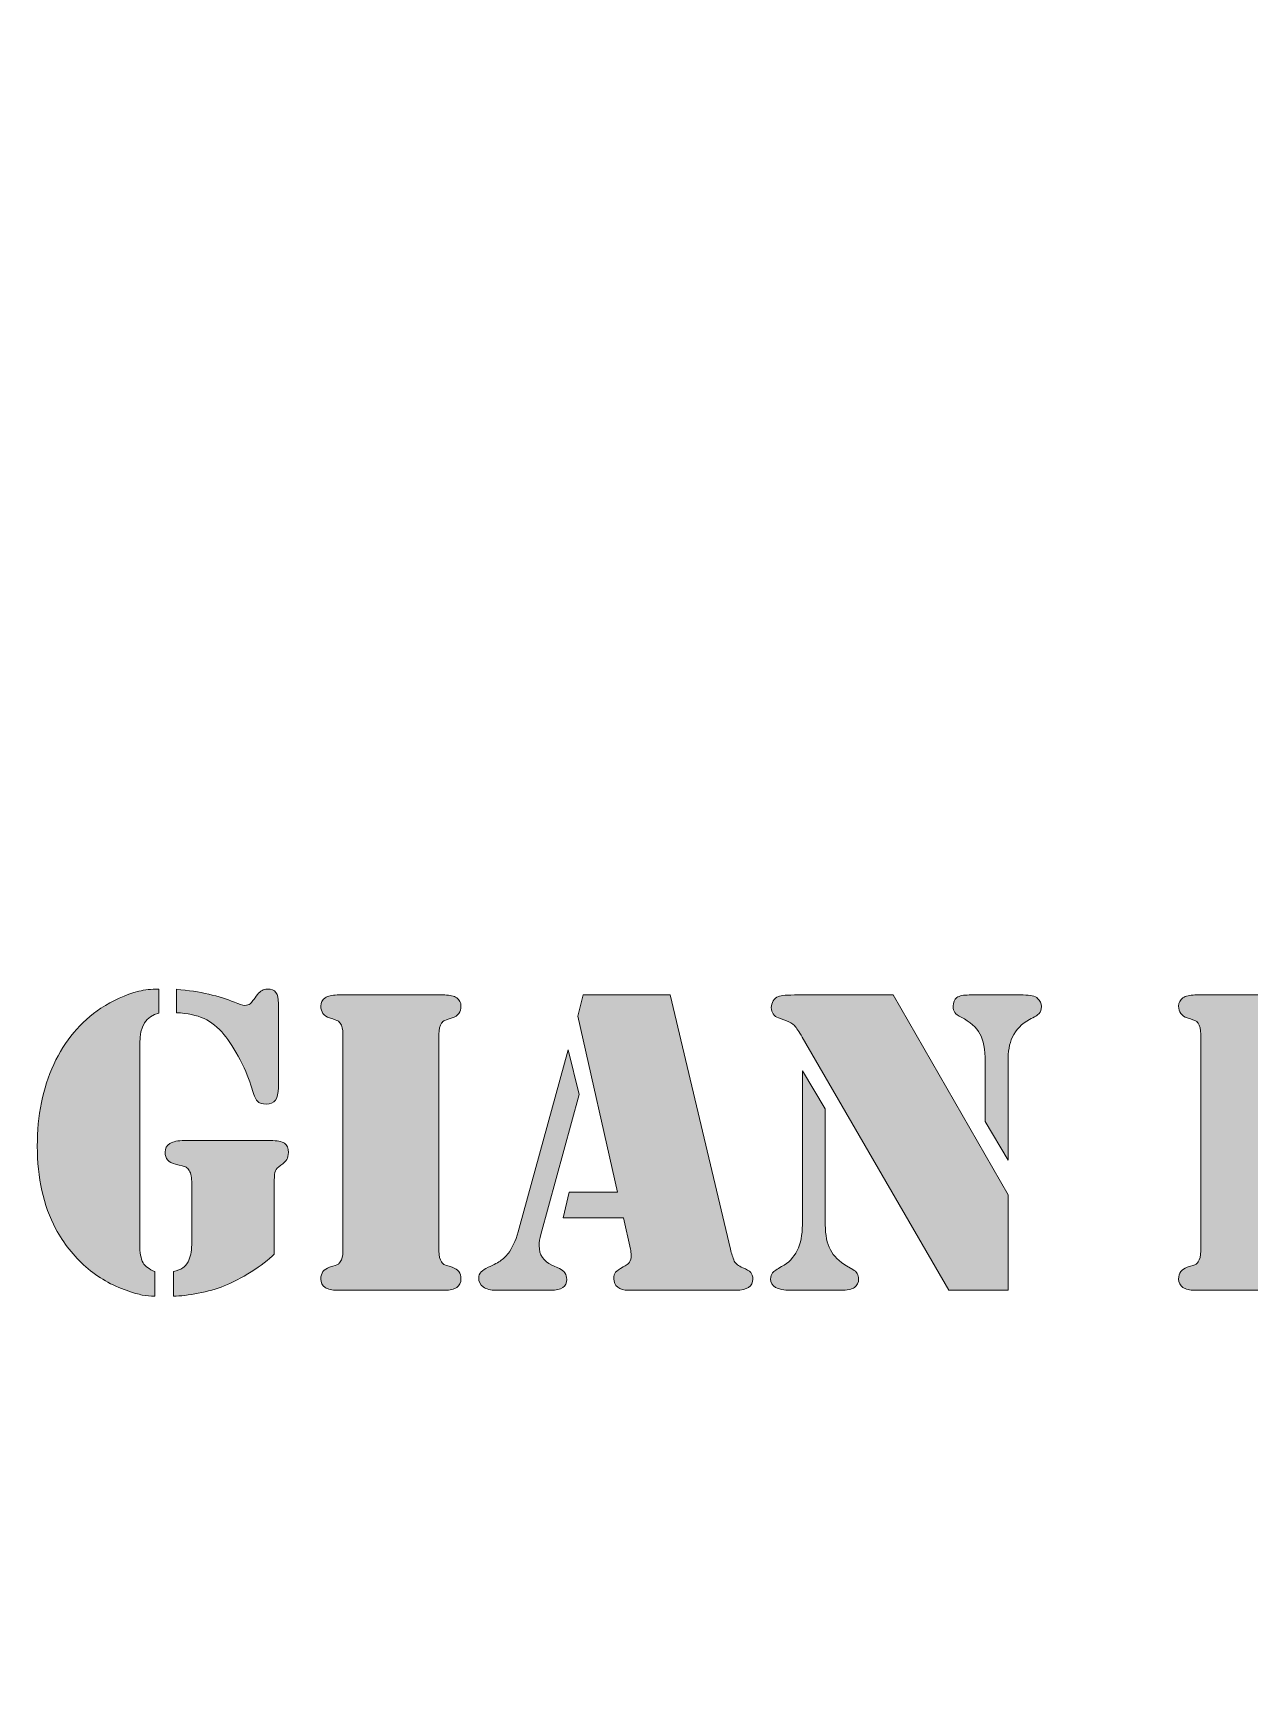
# Model space of a CAD drawing. Header units: inches. Extents: x 5 to 292, y -204 to -7.
# Drawn here: x 70.29 to 88.7, y -179.03 to -154.16 of the extents above; entities that cross this region are included whole.
import ezdxf

# ---------------------------------------------------------------- set-up
doc = ezdxf.new("R2010")
doc.units = ezdxf.units.IN
doc.header["$MEASUREMENT"] = 0
doc.layers.add('Layer 4', color=7, linetype='Continuous')
doc.layers.add('Legend', color=7, linetype='Continuous')

# ---------------------------------------------------------------- blocks, each defined once
blk = doc.blocks.new('block 3')
at = {"layer": 'Legend', "true_color": 0xffffff}
h = blk.add_hatch(color=7, dxfattribs=at)
h.dxf.hatch_style = 2
edge = h.paths.add_edge_path()
edge.add_spline(control_points=[(72.195, -168.624), (72.195, -168.624), (72.195, -168.987), (72.195, -168.987), (72.003, -169.033), (71.907, -169.186), (71.907, -169.446), (71.907, -169.446), (71.907, -172.492), (71.907, -172.492), (71.907, -172.61), (71.924, -172.701), (71.957, -172.764), (71.985, -172.816), (72.045, -172.861), (72.137, -172.898), (72.137, -172.898), (72.137, -173.268), (72.137, -173.268), (72.067, -173.268), (72.003, -173.263), (71.945, -173.252), (71.887, -173.241), (71.81, -173.219), (71.714, -173.186), (71.485, -173.108), (71.278, -172.988), (71.092, -172.826), (70.907, -172.665), (70.754, -172.472), (70.634, -172.247), (70.449, -171.896), (70.356, -171.48), (70.356, -171), (70.356, -170.535), (70.439, -170.123), (70.605, -169.763), (70.771, -169.403), (71.008, -169.12), (71.318, -168.915), (71.497, -168.795), (71.689, -168.709), (71.894, -168.657), (71.979, -168.635), (72.08, -168.624), (72.195, -168.624)], knot_values=[0, 0, 0, 0, 1, 1, 1, 2, 2, 2, 3, 3, 3, 4, 4, 4, 5, 5, 5, 6, 6, 6, 7, 7, 7, 8, 8, 8, 9, 9, 9, 10, 10, 10, 11, 11, 11, 12, 12, 12, 13, 13, 13, 14, 14, 14, 15, 15, 15, 15], degree=3, periodic=1)
edge = h.paths.add_edge_path()
edge.add_spline(control_points=[(73.943, -172.633), (73.856, -172.721), (73.74, -172.809), (73.595, -172.9), (73.449, -172.991), (73.312, -173.062), (73.184, -173.114), (73.066, -173.16), (72.936, -173.197), (72.793, -173.226), (72.65, -173.254), (72.524, -173.268), (72.415, -173.268), (72.415, -173.268), (72.415, -172.898), (72.415, -172.898), (72.478, -172.883), (72.525, -172.865), (72.557, -172.843), (72.589, -172.821), (72.615, -172.79), (72.637, -172.751), (72.674, -172.683), (72.693, -172.597), (72.693, -172.492), (72.693, -172.492), (72.693, -171.537), (72.693, -171.537), (72.693, -171.452), (72.677, -171.391), (72.644, -171.354), (72.628, -171.332), (72.613, -171.318), (72.598, -171.313), (72.583, -171.307), (72.533, -171.295), (72.447, -171.275), (72.343, -171.249), (72.29, -171.188), (72.29, -171.092), (72.29, -171.035), (72.315, -170.991), (72.364, -170.961), (72.413, -170.93), (72.485, -170.915), (72.582, -170.915), (72.582, -170.915), (72.69, -170.915), (72.69, -170.915), (72.69, -170.915), (73.887, -170.915), (73.887, -170.915), (73.986, -170.915), (74.055, -170.928), (74.095, -170.956), (74.136, -170.983), (74.156, -171.031), (74.156, -171.098), (74.156, -171.14), (74.148, -171.174), (74.131, -171.201), (74.115, -171.229), (74.085, -171.258), (74.041, -171.288), (73.998, -171.319), (73.97, -171.347), (73.959, -171.373), (73.948, -171.399), (73.943, -171.447), (73.943, -171.517), (73.943, -171.517), (73.943, -172.633), (73.943, -172.633)], knot_values=[0, 0, 0, 0, 1, 1, 1, 2, 2, 2, 3, 3, 3, 4, 4, 4, 5, 5, 5, 6, 6, 6, 7, 7, 7, 8, 8, 8, 9, 9, 9, 10, 10, 10, 11, 11, 11, 12, 12, 12, 13, 13, 13, 14, 14, 14, 15, 15, 15, 16, 16, 16, 17, 17, 17, 18, 18, 18, 19, 19, 19, 20, 20, 20, 21, 21, 21, 22, 22, 22, 23, 23, 23, 24, 24, 24, 24], degree=3, periodic=1)
edge = h.paths.add_edge_path()
edge.add_spline(control_points=[(72.464, -168.981), (72.464, -168.981), (72.464, -168.627), (72.464, -168.627), (72.819, -168.66), (73.112, -168.726), (73.341, -168.823), (73.408, -168.854), (73.461, -168.87), (73.498, -168.87), (73.533, -168.87), (73.56, -168.861), (73.578, -168.845), (73.597, -168.829), (73.634, -168.782), (73.691, -168.706), (73.73, -168.651), (73.779, -168.624), (73.838, -168.624), (73.899, -168.624), (73.943, -168.641), (73.968, -168.675), (73.993, -168.708), (74.005, -168.765), (74.005, -168.843), (74.005, -168.843), (74.005, -170.116), (74.005, -170.116), (74.005, -170.282), (73.944, -170.365), (73.822, -170.365), (73.761, -170.365), (73.716, -170.349), (73.686, -170.316), (73.657, -170.283), (73.629, -170.219), (73.603, -170.123), (73.57, -170.001), (73.511, -169.858), (73.426, -169.696), (73.341, -169.533), (73.259, -169.405), (73.181, -169.311), (73.091, -169.202), (72.991, -169.122), (72.879, -169.071), (72.768, -169.019), (72.63, -168.99), (72.464, -168.981)], knot_values=[0, 0, 0, 0, 1, 1, 1, 2, 2, 2, 3, 3, 3, 4, 4, 4, 5, 5, 5, 6, 6, 6, 7, 7, 7, 8, 8, 8, 9, 9, 9, 10, 10, 10, 11, 11, 11, 12, 12, 12, 13, 13, 13, 14, 14, 14, 15, 15, 15, 16, 16, 16, 16], degree=3, periodic=1)
h = blk.add_hatch(color=7, dxfattribs=at)
h.dxf.hatch_style = 2
edge = h.paths.add_edge_path()
edge.add_spline(control_points=[(76.437, -173.18), (76.437, -173.18), (74.977, -173.18), (74.977, -173.18), (74.977, -173.18), (74.892, -173.18), (74.892, -173.18), (74.814, -173.18), (74.753, -173.165), (74.711, -173.136), (74.668, -173.106), (74.647, -173.064), (74.647, -173.01), (74.647, -172.92), (74.69, -172.861), (74.778, -172.833), (74.85, -172.809), (74.892, -172.794), (74.904, -172.789), (74.916, -172.783), (74.928, -172.771), (74.941, -172.751), (74.968, -172.716), (74.981, -172.661), (74.981, -172.584), (74.981, -172.584), (74.981, -169.308), (74.981, -169.308), (74.981, -169.232), (74.968, -169.176), (74.941, -169.141), (74.928, -169.121), (74.916, -169.109), (74.904, -169.104), (74.892, -169.098), (74.85, -169.083), (74.778, -169.059), (74.69, -169.031), (74.647, -168.972), (74.647, -168.883), (74.647, -168.828), (74.668, -168.786), (74.711, -168.757), (74.753, -168.727), (74.814, -168.713), (74.892, -168.713), (74.892, -168.713), (74.977, -168.713), (74.977, -168.713), (74.977, -168.713), (76.437, -168.713), (76.437, -168.713), (76.437, -168.713), (76.522, -168.713), (76.522, -168.713), (76.601, -168.713), (76.661, -168.727), (76.704, -168.757), (76.746, -168.786), (76.768, -168.828), (76.768, -168.883), (76.768, -168.972), (76.724, -169.031), (76.637, -169.059), (76.565, -169.083), (76.523, -169.098), (76.511, -169.104), (76.499, -169.109), (76.486, -169.121), (76.473, -169.141), (76.447, -169.176), (76.434, -169.232), (76.434, -169.308), (76.434, -169.308), (76.434, -172.584), (76.434, -172.584), (76.434, -172.661), (76.447, -172.716), (76.473, -172.751), (76.486, -172.771), (76.499, -172.783), (76.511, -172.789), (76.523, -172.794), (76.565, -172.809), (76.637, -172.833), (76.724, -172.861), (76.768, -172.92), (76.768, -173.01), (76.768, -173.064), (76.746, -173.106), (76.704, -173.136), (76.661, -173.165), (76.601, -173.18), (76.522, -173.18), (76.522, -173.18), (76.437, -173.18), (76.437, -173.18)], knot_values=[0, 0, 0, 0, 1, 1, 1, 2, 2, 2, 3, 3, 3, 4, 4, 4, 5, 5, 5, 6, 6, 6, 7, 7, 7, 8, 8, 8, 9, 9, 9, 10, 10, 10, 11, 11, 11, 12, 12, 12, 13, 13, 13, 14, 14, 14, 15, 15, 15, 16, 16, 16, 17, 17, 17, 18, 18, 18, 19, 19, 19, 20, 20, 20, 21, 21, 21, 22, 22, 22, 23, 23, 23, 24, 24, 24, 25, 25, 25, 26, 26, 26, 27, 27, 27, 28, 28, 28, 29, 29, 29, 30, 30, 30, 31, 31, 31, 32, 32, 32, 32], degree=3, periodic=1)
h = blk.add_hatch(color=7, dxfattribs=at)
h.dxf.hatch_style = 2
edge = h.paths.add_edge_path()
edge.add_spline(control_points=[(78.391, -169.543), (78.391, -169.543), (78.558, -170.221), (78.558, -170.221), (78.558, -170.221), (77.979, -172.335), (77.979, -172.335), (77.961, -172.397), (77.952, -172.453), (77.952, -172.506), (77.952, -172.643), (78.017, -172.741), (78.145, -172.8), (78.145, -172.8), (78.26, -172.852), (78.26, -172.852), (78.332, -172.885), (78.368, -172.94), (78.368, -173.016), (78.368, -173.125), (78.288, -173.18), (78.129, -173.18), (78.129, -173.18), (77.298, -173.18), (77.298, -173.18), (77.217, -173.18), (77.153, -173.163), (77.106, -173.129), (77.059, -173.095), (77.036, -173.049), (77.036, -172.99), (77.036, -172.927), (77.084, -172.874), (77.18, -172.833), (77.269, -172.794), (77.335, -172.758), (77.378, -172.726), (77.42, -172.695), (77.461, -172.652), (77.501, -172.597), (77.562, -172.508), (77.612, -172.389), (77.651, -172.24), (77.651, -172.24), (78.391, -169.543), (78.391, -169.543)], knot_values=[0, 0, 0, 0, 1, 1, 1, 2, 2, 2, 3, 3, 3, 4, 4, 4, 5, 5, 5, 6, 6, 6, 7, 7, 7, 8, 8, 8, 9, 9, 9, 10, 10, 10, 11, 11, 11, 12, 12, 12, 13, 13, 13, 14, 14, 14, 15, 15, 15, 15], degree=3, periodic=1)
edge = h.paths.add_edge_path()
edge.add_spline(control_points=[(78.617, -168.713), (78.617, -168.713), (79.936, -168.713), (79.936, -168.713), (79.936, -168.713), (80.846, -172.558), (80.846, -172.558), (80.863, -172.625), (80.883, -172.685), (80.904, -172.738), (80.924, -172.779), (80.968, -172.813), (81.035, -172.839), (81.092, -172.864), (81.131, -172.887), (81.153, -172.911), (81.175, -172.936), (81.186, -172.968), (81.186, -173.01), (81.186, -173.123), (81.101, -173.18), (80.931, -173.18), (80.931, -173.18), (79.297, -173.18), (79.297, -173.18), (79.232, -173.18), (79.18, -173.164), (79.14, -173.132), (79.101, -173.101), (79.081, -173.059), (79.081, -173.006), (79.081, -172.963), (79.09, -172.93), (79.108, -172.908), (79.125, -172.887), (79.164, -172.859), (79.225, -172.826), (79.269, -172.805), (79.3, -172.78), (79.317, -172.754), (79.335, -172.728), (79.343, -172.695), (79.343, -172.656), (79.343, -172.619), (79.34, -172.586), (79.333, -172.558), (79.333, -172.558), (79.229, -172.083), (79.229, -172.083), (79.229, -172.083), (78.316, -172.083), (78.316, -172.083), (78.316, -172.083), (78.404, -171.694), (78.404, -171.694), (78.404, -171.694), (79.137, -171.694), (79.137, -171.694), (79.137, -171.694), (78.535, -169.033), (78.535, -169.033), (78.535, -169.033), (78.617, -168.713), (78.617, -168.713)], knot_values=[0, 0, 0, 0, 1, 1, 1, 2, 2, 2, 3, 3, 3, 4, 4, 4, 5, 5, 5, 6, 6, 6, 7, 7, 7, 8, 8, 8, 9, 9, 9, 10, 10, 10, 11, 11, 11, 12, 12, 12, 13, 13, 13, 14, 14, 14, 15, 15, 15, 16, 16, 16, 17, 17, 17, 18, 18, 18, 19, 19, 19, 20, 20, 20, 21, 21, 21, 21], degree=3, periodic=1)
h = blk.add_hatch(color=7, dxfattribs=at)
h.dxf.hatch_style = 2
edge = h.paths.add_edge_path()
edge.add_spline(control_points=[(81.935, -169.861), (81.935, -169.861), (82.282, -170.437), (82.282, -170.437), (82.282, -170.437), (82.282, -172.191), (82.282, -172.191), (82.282, -172.344), (82.308, -172.47), (82.359, -172.568), (82.41, -172.666), (82.492, -172.747), (82.603, -172.81), (82.603, -172.81), (82.701, -172.866), (82.701, -172.866), (82.758, -172.898), (82.786, -172.947), (82.786, -173.013), (82.786, -173.063), (82.765, -173.104), (82.724, -173.137), (82.689, -173.166), (82.617, -173.18), (82.508, -173.18), (82.508, -173.18), (81.752, -173.18), (81.752, -173.18), (81.554, -173.18), (81.454, -173.123), (81.454, -173.01), (81.454, -172.97), (81.465, -172.939), (81.485, -172.916), (81.506, -172.893), (81.551, -172.862), (81.621, -172.823), (81.831, -172.707), (81.935, -172.497), (81.935, -172.191), (81.935, -172.191), (81.935, -169.861), (81.935, -169.861)], knot_values=[0, 0, 0, 0, 1, 1, 1, 2, 2, 2, 3, 3, 3, 4, 4, 4, 5, 5, 5, 6, 6, 6, 7, 7, 7, 8, 8, 8, 9, 9, 9, 10, 10, 10, 11, 11, 11, 12, 12, 12, 13, 13, 13, 14, 14, 14, 14], degree=3, periodic=1)
edge = h.paths.add_edge_path()
edge.add_spline(control_points=[(83.307, -168.713), (83.307, -168.713), (85.048, -171.737), (85.048, -171.737), (85.048, -171.737), (85.048, -173.18), (85.048, -173.18), (85.048, -173.18), (84.154, -173.18), (84.154, -173.18), (84.154, -173.18), (81.932, -169.351), (81.932, -169.351), (81.884, -169.268), (81.845, -169.21), (81.814, -169.177), (81.784, -169.145), (81.744, -169.12), (81.696, -169.105), (81.696, -169.105), (81.572, -169.059), (81.572, -169.059), (81.539, -169.048), (81.513, -169.029), (81.494, -169.001), (81.474, -168.972), (81.464, -168.941), (81.464, -168.905), (81.464, -168.868), (81.474, -168.834), (81.494, -168.802), (81.513, -168.771), (81.539, -168.748), (81.572, -168.735), (81.609, -168.72), (81.71, -168.713), (81.873, -168.713), (81.873, -168.713), (83.307, -168.713), (83.307, -168.713)], knot_values=[0, 0, 0, 0, 1, 1, 1, 2, 2, 2, 3, 3, 3, 4, 4, 4, 5, 5, 5, 6, 6, 6, 7, 7, 7, 8, 8, 8, 9, 9, 9, 10, 10, 10, 11, 11, 11, 12, 12, 12, 13, 13, 13, 13], degree=3, periodic=1)
edge = h.paths.add_edge_path()
edge.add_spline(control_points=[(85.048, -171.213), (85.048, -171.213), (84.701, -170.627), (84.701, -170.627), (84.701, -170.627), (84.701, -169.721), (84.701, -169.721), (84.701, -169.537), (84.674, -169.397), (84.621, -169.3), (84.567, -169.203), (84.473, -169.119), (84.338, -169.049), (84.292, -169.028), (84.26, -169.004), (84.243, -168.979), (84.225, -168.954), (84.217, -168.922), (84.217, -168.883), (84.217, -168.823), (84.236, -168.781), (84.274, -168.753), (84.312, -168.726), (84.374, -168.713), (84.459, -168.713), (84.459, -168.713), (85.277, -168.713), (85.277, -168.713), (85.388, -168.713), (85.461, -168.73), (85.496, -168.765), (85.533, -168.8), (85.552, -168.841), (85.552, -168.889), (85.552, -168.935), (85.542, -168.969), (85.521, -168.992), (85.5, -169.015), (85.45, -169.046), (85.372, -169.085), (85.256, -169.145), (85.169, -169.235), (85.11, -169.357), (85.069, -169.447), (85.048, -169.568), (85.048, -169.721), (85.048, -169.721), (85.048, -171.213), (85.048, -171.213)], knot_values=[0, 0, 0, 0, 1, 1, 1, 2, 2, 2, 3, 3, 3, 4, 4, 4, 5, 5, 5, 6, 6, 6, 7, 7, 7, 8, 8, 8, 9, 9, 9, 10, 10, 10, 11, 11, 11, 12, 12, 12, 13, 13, 13, 14, 14, 14, 15, 15, 15, 16, 16, 16, 16], degree=3, periodic=1)
h = blk.add_hatch(color=7, dxfattribs=at)
h.dxf.hatch_style = 2
edge = h.paths.add_edge_path()
edge.add_spline(control_points=[(89.417, -168.713), (89.417, -168.713), (89.417, -172.558), (89.417, -172.558), (89.417, -172.643), (89.433, -172.704), (89.466, -172.741), (89.484, -172.763), (89.5, -172.777), (89.515, -172.782), (89.53, -172.787), (89.581, -172.801), (89.666, -172.823), (89.771, -172.847), (89.823, -172.907), (89.823, -173.003), (89.823, -173.06), (89.795, -173.106), (89.738, -173.141), (89.696, -173.167), (89.628, -173.18), (89.532, -173.18), (89.532, -173.18), (89.42, -173.18), (89.42, -173.18), (89.42, -173.18), (87.961, -173.18), (87.961, -173.18), (87.961, -173.18), (87.876, -173.18), (87.876, -173.18), (87.797, -173.18), (87.737, -173.165), (87.694, -173.136), (87.651, -173.106), (87.63, -173.064), (87.63, -173.01), (87.63, -172.92), (87.674, -172.861), (87.761, -172.833), (87.833, -172.809), (87.875, -172.794), (87.887, -172.789), (87.899, -172.783), (87.912, -172.771), (87.925, -172.751), (87.951, -172.716), (87.964, -172.661), (87.964, -172.584), (87.964, -172.584), (87.964, -169.308), (87.964, -169.308), (87.964, -169.232), (87.951, -169.176), (87.925, -169.141), (87.912, -169.121), (87.899, -169.109), (87.887, -169.104), (87.875, -169.098), (87.833, -169.083), (87.761, -169.059), (87.674, -169.031), (87.63, -168.972), (87.63, -168.883), (87.63, -168.828), (87.651, -168.786), (87.694, -168.757), (87.737, -168.727), (87.797, -168.713), (87.876, -168.713), (87.876, -168.713), (87.961, -168.713), (87.961, -168.713), (87.961, -168.713), (89.417, -168.713), (89.417, -168.713)], knot_values=[0, 0, 0, 0, 1, 1, 1, 2, 2, 2, 3, 3, 3, 4, 4, 4, 5, 5, 5, 6, 6, 6, 7, 7, 7, 8, 8, 8, 9, 9, 9, 10, 10, 10, 11, 11, 11, 12, 12, 12, 13, 13, 13, 14, 14, 14, 15, 15, 15, 16, 16, 16, 17, 17, 17, 18, 18, 18, 19, 19, 19, 20, 20, 20, 21, 21, 21, 22, 22, 22, 23, 23, 23, 24, 24, 24, 25, 25, 25, 25], degree=3, periodic=1)
edge = h.paths.add_edge_path()
edge.add_spline(control_points=[(89.695, -171.468), (89.695, -171.468), (89.695, -171.118), (89.695, -171.118), (89.789, -171.096), (89.855, -171.073), (89.893, -171.049), (89.931, -171.025), (89.965, -170.988), (89.993, -170.938), (90.039, -170.853), (90.062, -170.738), (90.062, -170.594), (90.062, -170.594), (90.062, -169.547), (90.062, -169.547), (90.062, -169.444), (90.054, -169.368), (90.039, -169.318), (90.024, -169.268), (89.993, -169.222), (89.947, -169.18), (89.884, -169.119), (89.799, -169.081), (89.692, -169.066), (89.692, -169.066), (89.692, -168.713), (89.692, -168.713), (90.141, -168.713), (90.473, -168.755), (90.687, -168.84), (90.933, -168.938), (91.129, -169.089), (91.273, -169.292), (91.419, -169.499), (91.492, -169.753), (91.492, -170.054), (91.492, -170.39), (91.418, -170.665), (91.27, -170.879), (91.121, -171.091), (90.914, -171.247), (90.648, -171.347), (90.427, -171.428), (90.11, -171.468), (89.695, -171.468)], knot_values=[0, 0, 0, 0, 1, 1, 1, 2, 2, 2, 3, 3, 3, 4, 4, 4, 5, 5, 5, 6, 6, 6, 7, 7, 7, 8, 8, 8, 9, 9, 9, 10, 10, 10, 11, 11, 11, 12, 12, 12, 13, 13, 13, 14, 14, 14, 15, 15, 15, 15], degree=3, periodic=1)
at = {"layer": 'Legend', "lineweight": 0}
for points, knots in [([(72.195, -168.624), (72.195, -168.624), (72.195, -168.987), (72.195, -168.987), (72.003, -169.033), (71.907, -169.186), (71.907, -169.446), (71.907, -169.446), (71.907, -172.492), (71.907, -172.492), (71.907, -172.61), (71.924, -172.701), (71.957, -172.764), (71.985, -172.816), (72.045, -172.861), (72.137, -172.898), (72.137, -172.898), (72.137, -173.268), (72.137, -173.268), (72.067, -173.268), (72.003, -173.263), (71.945, -173.252), (71.887, -173.241), (71.81, -173.219), (71.714, -173.186), (71.485, -173.108), (71.278, -172.988), (71.092, -172.826), (70.907, -172.665), (70.754, -172.472), (70.634, -172.247), (70.449, -171.896), (70.356, -171.48), (70.356, -171), (70.356, -170.535), (70.439, -170.123), (70.605, -169.763), (70.771, -169.403), (71.008, -169.12), (71.318, -168.915), (71.497, -168.795), (71.689, -168.709), (71.894, -168.657), (71.979, -168.635), (72.08, -168.624), (72.195, -168.624)], [0, 0, 0, 0, 1, 1, 1, 2, 2, 2, 3, 3, 3, 4, 4, 4, 5, 5, 5, 6, 6, 6, 7, 7, 7, 8, 8, 8, 9, 9, 9, 10, 10, 10, 11, 11, 11, 12, 12, 12, 13, 13, 13, 14, 14, 14, 15, 15, 15, 15]), ([(72.464, -168.981), (72.464, -168.981), (72.464, -168.627), (72.464, -168.627), (72.819, -168.66), (73.112, -168.726), (73.341, -168.823), (73.408, -168.854), (73.461, -168.87), (73.498, -168.87), (73.533, -168.87), (73.56, -168.861), (73.578, -168.845), (73.597, -168.829), (73.634, -168.782), (73.691, -168.706), (73.73, -168.651), (73.779, -168.624), (73.838, -168.624), (73.899, -168.624), (73.943, -168.641), (73.968, -168.675), (73.993, -168.708), (74.005, -168.765), (74.005, -168.843), (74.005, -168.843), (74.005, -170.116), (74.005, -170.116), (74.005, -170.282), (73.944, -170.365), (73.822, -170.365), (73.761, -170.365), (73.716, -170.349), (73.686, -170.316), (73.657, -170.283), (73.629, -170.219), (73.603, -170.123), (73.57, -170.001), (73.511, -169.858), (73.426, -169.696), (73.341, -169.533), (73.259, -169.405), (73.181, -169.311), (73.091, -169.202), (72.991, -169.122), (72.879, -169.071), (72.768, -169.019), (72.63, -168.99), (72.464, -168.981)], [0, 0, 0, 0, 1, 1, 1, 2, 2, 2, 3, 3, 3, 4, 4, 4, 5, 5, 5, 6, 6, 6, 7, 7, 7, 8, 8, 8, 9, 9, 9, 10, 10, 10, 11, 11, 11, 12, 12, 12, 13, 13, 13, 14, 14, 14, 15, 15, 15, 16, 16, 16, 16]), ([(76.437, -173.18), (76.437, -173.18), (74.977, -173.18), (74.977, -173.18), (74.977, -173.18), (74.892, -173.18), (74.892, -173.18), (74.814, -173.18), (74.753, -173.165), (74.711, -173.136), (74.668, -173.106), (74.647, -173.064), (74.647, -173.01), (74.647, -172.92), (74.69, -172.861), (74.778, -172.833), (74.85, -172.809), (74.892, -172.794), (74.904, -172.789), (74.916, -172.783), (74.928, -172.771), (74.941, -172.751), (74.968, -172.716), (74.981, -172.661), (74.981, -172.584), (74.981, -172.584), (74.981, -169.308), (74.981, -169.308), (74.981, -169.232), (74.968, -169.176), (74.941, -169.141), (74.928, -169.121), (74.916, -169.109), (74.904, -169.104), (74.892, -169.098), (74.85, -169.083), (74.778, -169.059), (74.69, -169.031), (74.647, -168.972), (74.647, -168.883), (74.647, -168.828), (74.668, -168.786), (74.711, -168.757), (74.753, -168.727), (74.814, -168.713), (74.892, -168.713), (74.892, -168.713), (74.977, -168.713), (74.977, -168.713), (74.977, -168.713), (76.437, -168.713), (76.437, -168.713), (76.437, -168.713), (76.522, -168.713), (76.522, -168.713), (76.601, -168.713), (76.661, -168.727), (76.704, -168.757), (76.746, -168.786), (76.768, -168.828), (76.768, -168.883), (76.768, -168.972), (76.724, -169.031), (76.637, -169.059), (76.565, -169.083), (76.523, -169.098), (76.511, -169.104), (76.499, -169.109), (76.486, -169.121), (76.473, -169.141), (76.447, -169.176), (76.434, -169.232), (76.434, -169.308), (76.434, -169.308), (76.434, -172.584), (76.434, -172.584), (76.434, -172.661), (76.447, -172.716), (76.473, -172.751), (76.486, -172.771), (76.499, -172.783), (76.511, -172.789), (76.523, -172.794), (76.565, -172.809), (76.637, -172.833), (76.724, -172.861), (76.768, -172.92), (76.768, -173.01), (76.768, -173.064), (76.746, -173.106), (76.704, -173.136), (76.661, -173.165), (76.601, -173.18), (76.522, -173.18), (76.522, -173.18), (76.437, -173.18), (76.437, -173.18)], [0, 0, 0, 0, 1, 1, 1, 2, 2, 2, 3, 3, 3, 4, 4, 4, 5, 5, 5, 6, 6, 6, 7, 7, 7, 8, 8, 8, 9, 9, 9, 10, 10, 10, 11, 11, 11, 12, 12, 12, 13, 13, 13, 14, 14, 14, 15, 15, 15, 16, 16, 16, 17, 17, 17, 18, 18, 18, 19, 19, 19, 20, 20, 20, 21, 21, 21, 22, 22, 22, 23, 23, 23, 24, 24, 24, 25, 25, 25, 26, 26, 26, 27, 27, 27, 28, 28, 28, 29, 29, 29, 30, 30, 30, 31, 31, 31, 32, 32, 32, 32]), ([(78.617, -168.713), (78.617, -168.713), (79.936, -168.713), (79.936, -168.713), (79.936, -168.713), (80.846, -172.558), (80.846, -172.558), (80.863, -172.625), (80.883, -172.685), (80.904, -172.738), (80.924, -172.779), (80.968, -172.813), (81.035, -172.839), (81.092, -172.864), (81.131, -172.887), (81.153, -172.911), (81.175, -172.936), (81.186, -172.968), (81.186, -173.01), (81.186, -173.123), (81.101, -173.18), (80.931, -173.18), (80.931, -173.18), (79.297, -173.18), (79.297, -173.18), (79.232, -173.18), (79.18, -173.164), (79.14, -173.132), (79.101, -173.101), (79.081, -173.059), (79.081, -173.006), (79.081, -172.963), (79.09, -172.93), (79.108, -172.908), (79.125, -172.887), (79.164, -172.859), (79.225, -172.826), (79.269, -172.805), (79.3, -172.78), (79.317, -172.754), (79.335, -172.728), (79.343, -172.695), (79.343, -172.656), (79.343, -172.619), (79.34, -172.586), (79.333, -172.558), (79.333, -172.558), (79.229, -172.083), (79.229, -172.083), (79.229, -172.083), (78.316, -172.083), (78.316, -172.083), (78.316, -172.083), (78.404, -171.694), (78.404, -171.694), (78.404, -171.694), (79.137, -171.694), (79.137, -171.694), (79.137, -171.694), (78.535, -169.033), (78.535, -169.033), (78.535, -169.033), (78.617, -168.713), (78.617, -168.713)], [0, 0, 0, 0, 1, 1, 1, 2, 2, 2, 3, 3, 3, 4, 4, 4, 5, 5, 5, 6, 6, 6, 7, 7, 7, 8, 8, 8, 9, 9, 9, 10, 10, 10, 11, 11, 11, 12, 12, 12, 13, 13, 13, 14, 14, 14, 15, 15, 15, 16, 16, 16, 17, 17, 17, 18, 18, 18, 19, 19, 19, 20, 20, 20, 21, 21, 21, 21]), ([(83.307, -168.713), (83.307, -168.713), (85.048, -171.737), (85.048, -171.737), (85.048, -171.737), (85.048, -173.18), (85.048, -173.18), (85.048, -173.18), (84.154, -173.18), (84.154, -173.18), (84.154, -173.18), (81.932, -169.351), (81.932, -169.351), (81.884, -169.268), (81.845, -169.21), (81.814, -169.177), (81.784, -169.145), (81.744, -169.12), (81.696, -169.105), (81.696, -169.105), (81.572, -169.059), (81.572, -169.059), (81.539, -169.048), (81.513, -169.029), (81.494, -169.001), (81.474, -168.972), (81.464, -168.941), (81.464, -168.905), (81.464, -168.868), (81.474, -168.834), (81.494, -168.802), (81.513, -168.771), (81.539, -168.748), (81.572, -168.735), (81.609, -168.72), (81.71, -168.713), (81.873, -168.713), (81.873, -168.713), (83.307, -168.713), (83.307, -168.713)], [0, 0, 0, 0, 1, 1, 1, 2, 2, 2, 3, 3, 3, 4, 4, 4, 5, 5, 5, 6, 6, 6, 7, 7, 7, 8, 8, 8, 9, 9, 9, 10, 10, 10, 11, 11, 11, 12, 12, 12, 13, 13, 13, 13]), ([(85.048, -171.213), (85.048, -171.213), (84.701, -170.627), (84.701, -170.627), (84.701, -170.627), (84.701, -169.721), (84.701, -169.721), (84.701, -169.537), (84.674, -169.397), (84.621, -169.3), (84.567, -169.203), (84.473, -169.119), (84.338, -169.049), (84.292, -169.028), (84.26, -169.004), (84.243, -168.979), (84.225, -168.954), (84.217, -168.922), (84.217, -168.883), (84.217, -168.823), (84.236, -168.781), (84.274, -168.753), (84.312, -168.726), (84.374, -168.713), (84.459, -168.713), (84.459, -168.713), (85.277, -168.713), (85.277, -168.713), (85.388, -168.713), (85.461, -168.73), (85.496, -168.765), (85.533, -168.8), (85.552, -168.841), (85.552, -168.889), (85.552, -168.935), (85.542, -168.969), (85.521, -168.992), (85.5, -169.015), (85.45, -169.046), (85.372, -169.085), (85.256, -169.145), (85.169, -169.235), (85.11, -169.357), (85.069, -169.447), (85.048, -169.568), (85.048, -169.721), (85.048, -169.721), (85.048, -171.213), (85.048, -171.213)], [0, 0, 0, 0, 1, 1, 1, 2, 2, 2, 3, 3, 3, 4, 4, 4, 5, 5, 5, 6, 6, 6, 7, 7, 7, 8, 8, 8, 9, 9, 9, 10, 10, 10, 11, 11, 11, 12, 12, 12, 13, 13, 13, 14, 14, 14, 15, 15, 15, 16, 16, 16, 16]), ([(89.417, -168.713), (89.417, -168.713), (89.417, -172.558), (89.417, -172.558), (89.417, -172.643), (89.433, -172.704), (89.466, -172.741), (89.484, -172.763), (89.5, -172.777), (89.515, -172.782), (89.53, -172.787), (89.581, -172.801), (89.666, -172.823), (89.771, -172.847), (89.823, -172.907), (89.823, -173.003), (89.823, -173.06), (89.795, -173.106), (89.738, -173.141), (89.696, -173.167), (89.628, -173.18), (89.532, -173.18), (89.532, -173.18), (89.42, -173.18), (89.42, -173.18), (89.42, -173.18), (87.961, -173.18), (87.961, -173.18), (87.961, -173.18), (87.876, -173.18), (87.876, -173.18), (87.797, -173.18), (87.737, -173.165), (87.694, -173.136), (87.651, -173.106), (87.63, -173.064), (87.63, -173.01), (87.63, -172.92), (87.674, -172.861), (87.761, -172.833), (87.833, -172.809), (87.875, -172.794), (87.887, -172.789), (87.899, -172.783), (87.912, -172.771), (87.925, -172.751), (87.951, -172.716), (87.964, -172.661), (87.964, -172.584), (87.964, -172.584), (87.964, -169.308), (87.964, -169.308), (87.964, -169.232), (87.951, -169.176), (87.925, -169.141), (87.912, -169.121), (87.899, -169.109), (87.887, -169.104), (87.875, -169.098), (87.833, -169.083), (87.761, -169.059), (87.674, -169.031), (87.63, -168.972), (87.63, -168.883), (87.63, -168.828), (87.651, -168.786), (87.694, -168.757), (87.737, -168.727), (87.797, -168.713), (87.876, -168.713), (87.876, -168.713), (87.961, -168.713), (87.961, -168.713), (87.961, -168.713), (89.417, -168.713), (89.417, -168.713)], [0, 0, 0, 0, 1, 1, 1, 2, 2, 2, 3, 3, 3, 4, 4, 4, 5, 5, 5, 6, 6, 6, 7, 7, 7, 8, 8, 8, 9, 9, 9, 10, 10, 10, 11, 11, 11, 12, 12, 12, 13, 13, 13, 14, 14, 14, 15, 15, 15, 16, 16, 16, 17, 17, 17, 18, 18, 18, 19, 19, 19, 20, 20, 20, 21, 21, 21, 22, 22, 22, 23, 23, 23, 24, 24, 24, 25, 25, 25, 25]), ([(78.391, -169.543), (78.391, -169.543), (78.558, -170.221), (78.558, -170.221), (78.558, -170.221), (77.979, -172.335), (77.979, -172.335), (77.961, -172.397), (77.952, -172.453), (77.952, -172.506), (77.952, -172.643), (78.017, -172.741), (78.145, -172.8), (78.145, -172.8), (78.26, -172.852), (78.26, -172.852), (78.332, -172.885), (78.368, -172.94), (78.368, -173.016), (78.368, -173.125), (78.288, -173.18), (78.129, -173.18), (78.129, -173.18), (77.298, -173.18), (77.298, -173.18), (77.217, -173.18), (77.153, -173.163), (77.106, -173.129), (77.059, -173.095), (77.036, -173.049), (77.036, -172.99), (77.036, -172.927), (77.084, -172.874), (77.18, -172.833), (77.269, -172.794), (77.335, -172.758), (77.378, -172.726), (77.42, -172.695), (77.461, -172.652), (77.501, -172.597), (77.562, -172.508), (77.612, -172.389), (77.651, -172.24), (77.651, -172.24), (78.391, -169.543), (78.391, -169.543)], [0, 0, 0, 0, 1, 1, 1, 2, 2, 2, 3, 3, 3, 4, 4, 4, 5, 5, 5, 6, 6, 6, 7, 7, 7, 8, 8, 8, 9, 9, 9, 10, 10, 10, 11, 11, 11, 12, 12, 12, 13, 13, 13, 14, 14, 14, 15, 15, 15, 15]), ([(81.935, -169.861), (81.935, -169.861), (82.282, -170.437), (82.282, -170.437), (82.282, -170.437), (82.282, -172.191), (82.282, -172.191), (82.282, -172.344), (82.308, -172.47), (82.359, -172.568), (82.41, -172.666), (82.492, -172.747), (82.603, -172.81), (82.603, -172.81), (82.701, -172.866), (82.701, -172.866), (82.758, -172.898), (82.786, -172.947), (82.786, -173.013), (82.786, -173.063), (82.765, -173.104), (82.724, -173.137), (82.689, -173.166), (82.617, -173.18), (82.508, -173.18), (82.508, -173.18), (81.752, -173.18), (81.752, -173.18), (81.554, -173.18), (81.454, -173.123), (81.454, -173.01), (81.454, -172.97), (81.465, -172.939), (81.485, -172.916), (81.506, -172.893), (81.551, -172.862), (81.621, -172.823), (81.831, -172.707), (81.935, -172.497), (81.935, -172.191), (81.935, -172.191), (81.935, -169.861), (81.935, -169.861)], [0, 0, 0, 0, 1, 1, 1, 2, 2, 2, 3, 3, 3, 4, 4, 4, 5, 5, 5, 6, 6, 6, 7, 7, 7, 8, 8, 8, 9, 9, 9, 10, 10, 10, 11, 11, 11, 12, 12, 12, 13, 13, 13, 14, 14, 14, 14]), ([(73.943, -172.633), (73.856, -172.721), (73.74, -172.809), (73.595, -172.9), (73.449, -172.991), (73.312, -173.062), (73.184, -173.114), (73.066, -173.16), (72.936, -173.197), (72.793, -173.226), (72.65, -173.254), (72.524, -173.268), (72.415, -173.268), (72.415, -173.268), (72.415, -172.898), (72.415, -172.898), (72.478, -172.883), (72.525, -172.865), (72.557, -172.843), (72.589, -172.821), (72.615, -172.79), (72.637, -172.751), (72.674, -172.683), (72.693, -172.597), (72.693, -172.492), (72.693, -172.492), (72.693, -171.537), (72.693, -171.537), (72.693, -171.452), (72.677, -171.391), (72.644, -171.354), (72.628, -171.332), (72.613, -171.318), (72.598, -171.313), (72.583, -171.307), (72.533, -171.295), (72.447, -171.275), (72.343, -171.249), (72.29, -171.188), (72.29, -171.092), (72.29, -171.035), (72.315, -170.991), (72.364, -170.961), (72.413, -170.93), (72.485, -170.915), (72.582, -170.915), (72.582, -170.915), (72.69, -170.915), (72.69, -170.915), (72.69, -170.915), (73.887, -170.915), (73.887, -170.915), (73.986, -170.915), (74.055, -170.928), (74.095, -170.956), (74.136, -170.983), (74.156, -171.031), (74.156, -171.098), (74.156, -171.14), (74.148, -171.174), (74.131, -171.201), (74.115, -171.229), (74.085, -171.258), (74.041, -171.288), (73.998, -171.319), (73.97, -171.347), (73.959, -171.373), (73.948, -171.399), (73.943, -171.447), (73.943, -171.517), (73.943, -171.517), (73.943, -172.633), (73.943, -172.633)], [0, 0, 0, 0, 1, 1, 1, 2, 2, 2, 3, 3, 3, 4, 4, 4, 5, 5, 5, 6, 6, 6, 7, 7, 7, 8, 8, 8, 9, 9, 9, 10, 10, 10, 11, 11, 11, 12, 12, 12, 13, 13, 13, 14, 14, 14, 15, 15, 15, 16, 16, 16, 17, 17, 17, 18, 18, 18, 19, 19, 19, 20, 20, 20, 21, 21, 21, 22, 22, 22, 23, 23, 23, 24, 24, 24, 24])]:
    blk.add_open_spline(points, degree=3, knots=knots, dxfattribs=at)

msp = doc.modelspace()

# ---------------------------------------------------------------- linework, layer by layer
at = {"layer": 'Layer 4', "color": 250, "lineweight": 35, "true_color": 0x231f20}
msp.add_open_spline([(288.219, -203.906), (288.219, -203.906), (8.819, -203.906), (8.819, -203.906), (6.491, -203.906), (4.586, -202.001), (4.586, -199.672), (4.586, -199.672), (4.586, -11.642), (4.586, -11.642), (4.586, -9.313), (6.491, -7.408), (8.819, -7.408), (8.819, -7.408), (288.219, -7.408), (288.219, -7.408), (290.547, -7.408), (292.452, -9.313), (292.452, -11.642), (292.452, -11.642), (292.452, -199.672), (292.452, -199.672), (292.452, -202.001), (290.547, -203.906), (288.219, -203.906)], degree=3, knots=[0, 0, 0, 0, 1, 1, 1, 2, 2, 2, 3, 3, 3, 4, 4, 4, 5, 5, 5, 6, 6, 6, 7, 7, 7, 8, 8, 8, 8], dxfattribs=at)

# ---------------------------------------------------------------- block references
at = {"layer": 'Legend'}
msp.add_blockref('block 3', (0, 0), dxfattribs=at)

doc.saveas('drawing.dxf')
